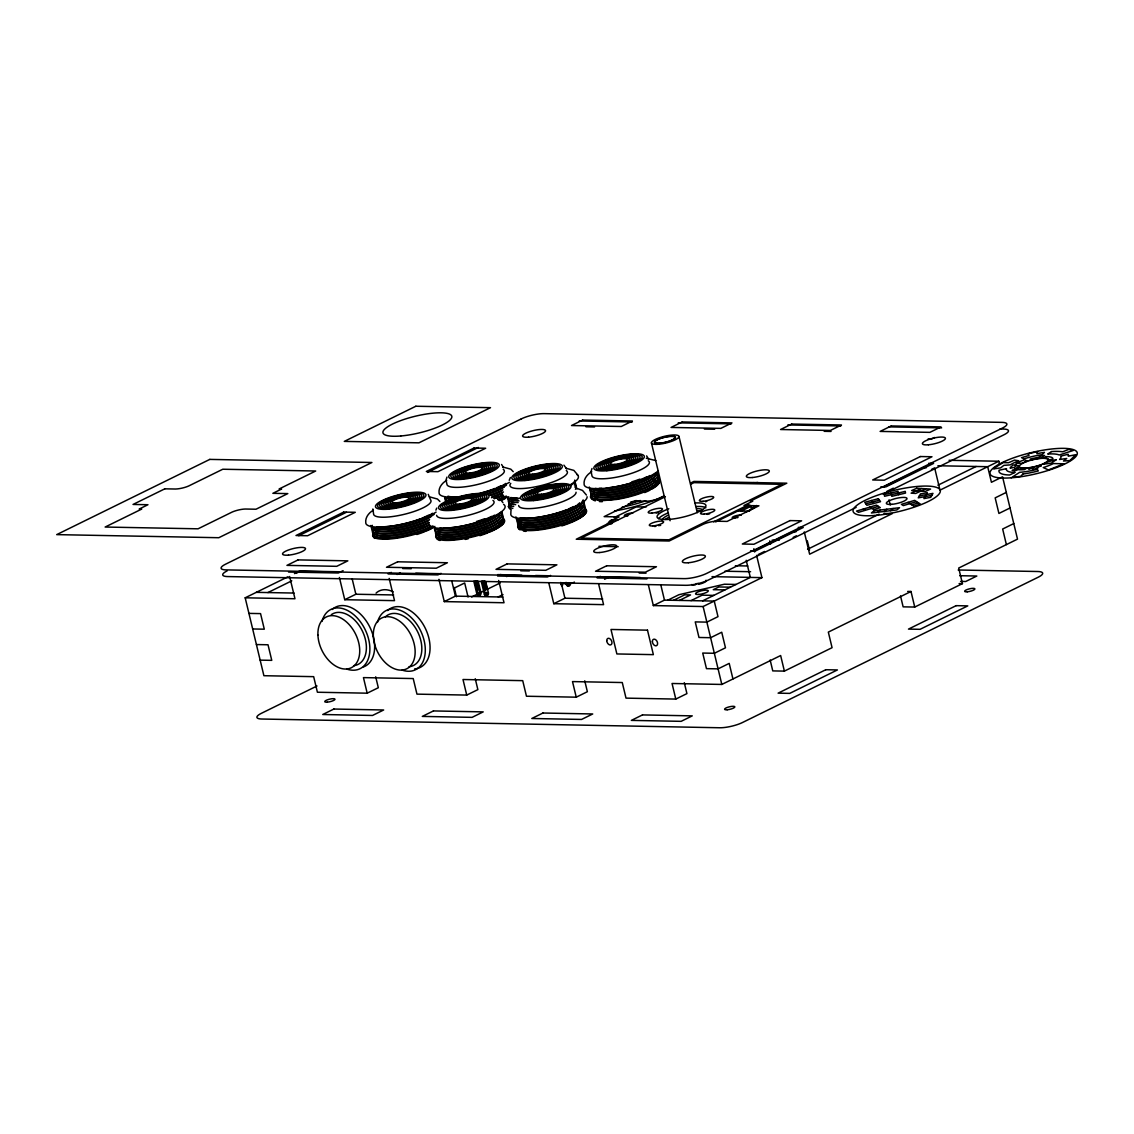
<?xml version="1.0" encoding="UTF-8"?>
<svg xmlns="http://www.w3.org/2000/svg" width="1134" height="1134" viewBox="0 0 1134 1134"><rect width="100%" height="100%" fill="white"/><g stroke="black" fill="none" stroke-linecap="round" stroke-linejoin="round"><path stroke-width="1.5" d="M478.109 588.092L478.945 588.107L478.605 589.467L476.946 589.538L478.151 588.39L476.351 580.764M484.643 580.92C489.604 590.204 483.481 594.329 483.056 581.714L482.205 581.076M484.828 589.793L485.621 588.532L483.821 580.906M372.859 508.968L373.596 514.085A29.484 7.13 -13.5 0 0 402.924 514.638A29.484 7.13 -13.5 0 0 431.033 500.831L428.241 494.325M510.938 510.782L510.81 514.34A39.166 9.469 -13.5 0 0 549.763 515.077A39.166 9.469 -13.5 0 0 587.086 496.735M446.98 477.074L446.031 480.008L446.924 484.232A29.484 7.13 -13.5 0 0 479.994 483.864A29.484 7.13 -13.5 0 0 503.212 469.348M435.91 510.172L436.703 508.117M509.223 480.32L510.399 477.499M592.019 468.47L591.055 471.418L591.948 475.642A29.484 7.13 -13.5 0 0 625.032 475.274A29.484 7.13 -13.5 0 0 648.251 460.758M372.845 531.69L373.54 529.947M877.787 512.228L880.409 510.017M884.151 511.462L886.774 509.251M890.53 510.697L893.153 508.486M478.009 592.359C480.348 591.324 478.86 596.371 477.683 593.72M560.834 582.578L562.124 583.769L560.735 584.449M560.735 584.648L560.834 582.465M567.468 582.706L568.758 583.897L567.383 584.577M373.412 510.158C368.933 512.653 364.978 517.543 365.786 522.93A39.166 9.469 -13.5 0 0 393.626 525.822A39.166 9.469 -13.5 0 0 436.08 512.114M446.739 480.306C442.26 482.8 438.305 487.691 439.099 493.092A39.166 9.469 -13.5 0 0 461.85 496.649M591.764 471.716C587.299 474.21 583.344 479.101 584.138 484.487A39.166 9.469 -13.5 0 0 616.457 486.614A39.166 9.469 -13.5 0 0 658.386 470.681M298.71 535.716L346.394 512.284M427.475 472.439L478.35 447.448M375.694 676.814L378.317 687.728L367.189 693.186L317.407 692.236L313.664 676.658L263.896 675.708L245.185 597.802L288.121 576.71M294.471 573.591L299.248 571.252M295.974 573.379L300.751 571.026L340.228 571.777M267.936 592.558L291.778 580.849M343.092 570.657L338.329 572.996L288.546 572.046M391.287 572.386L388.097 573.946L437.88 574.895L441.055 573.336M339.392 577.447L344.736 599.702L355.863 594.244L393.626 594.953M397.127 574.484L400.302 572.925M453.557 588.433L464.685 582.975L468.058 596.994M614.245 517.543L635.933 507.011L646.451 506.799M438.943 579.346L444.287 601.601L455.414 596.13L502.858 597.037M500.789 574.47L497.613 576.029L547.382 576.979L550.557 575.42M608.93 521.753L619.079 516.92L604.139 516.636L635.933 501.015L645.062 501.185A10.688 2.58 -13.5 0 0 659.719 498.223L664.382 495.927M690.79 482.956L693.895 481.426L786.812 483.197L750.24 501.171L752.735 501.214L743.989 505.509L758.929 505.792L727.135 521.413L718.006 521.243A10.688 2.58 -13.5 0 0 703.349 524.206L669.173 541.003L576.256 539.231L612.814 521.271L610.333 521.215M665.36 496.706L581.104 538.111L669.032 539.784L781.907 484.317L693.98 482.645L690.79 484.204M506.629 576.582L509.804 575.023L521.824 575.25M471.602 596.994L484.331 590.743M487.507 589.17L500.222 582.933M317.01 685.985L261.359 713.329A16.514 3.997 -13.5 0 0 261.855 719.027L719.778 727.759A16.514 3.997 -13.5 0 0 742.529 722.5L1038.22 577.206A16.514 3.997 -13.5 0 0 1037.723 571.508L958.159 569.991M498.237 596.923L503 594.585M600.34 576.37L597.164 577.929L646.933 578.879M713.655 521.853L748.525 504.715M715.667 521.923L749.857 505.112M741.239 511.051L750.779 506.359L751.516 509.478M548.856 583.145L553.789 603.699L564.93 598.228L602.678 598.95M604.592 579.261L609.355 576.908L640.256 577.504M756.619 505.495L751.856 507.848L754.337 507.89L745.591 512.185M934.671 437.483L931.496 439.042L928.066 438.971M752.933 551.252L792.68 531.718L795.997 531.775M883.287 487.195L923.033 467.662L926.35 467.718M367.189 693.186L363.447 677.608L413.215 678.557L416.958 694.136L466.74 695.085L477.868 689.628L475.245 678.713M648.407 585.045L653.34 605.584L664.467 600.127L714.25 601.077L717.992 616.655L706.865 622.127L695.241 621.9L698.983 637.478L710.607 637.705L721.734 632.233L725.476 647.812L714.349 653.283L702.726 653.056L706.468 668.649L718.077 668.862L729.205 663.39L732.947 678.982M758.192 554.597L764.543 551.464M793.162 537.403L796.337 535.843M886.958 491.32L893.309 488.187M931.468 469.448L934.643 467.874L939.987 490.143L998.813 461.24L999.564 464.345M667.798 600.184L678.926 594.712L724.399 584.223L736.023 584.449M856.17 507.394L708.325 580.055A16.514 3.997 -13.5 0 1 685.574 585.3L227.65 576.568A16.514 3.997 -13.5 0 1 227.169 570.87M883.188 494.112L1004.015 434.747A16.514 3.997 -13.5 0 0 1003.533 429.049L999.99 428.992M673.596 600.297L684.723 594.826L690.535 594.939L679.408 600.41M691.017 600.623L702.144 595.166L713.768 595.378M702.641 600.85L750.325 577.419L761.935 577.631L756.591 555.376M807.564 549.295L879.091 514.141M937.917 485.224L976.076 466.485M653.34 605.584L703.123 606.534L761.935 577.631M466.74 695.085L462.998 679.507L522.717 680.655L526.459 696.233L576.242 697.183L587.369 691.712L584.747 680.797M1006.297 492.397L995.17 497.869L998.912 513.447L1010.04 507.975M1013.782 523.554L1002.654 529.025L1006.382 544.603M576.242 697.183L572.5 681.591L622.268 682.54L626.011 698.133L675.793 699.083L686.921 693.611L684.298 682.696M675.793 699.083L672.051 683.49L721.819 684.44L780.646 655.537L784.388 671.115L832.072 647.684L828.33 632.106L910.999 591.48L914.741 607.059L962.44 583.627L958.698 568.049L1017.51 539.132L1002.555 476.819L991.428 482.29L987.686 466.698L937.903 465.748M921.361 488.527L911.098 493.177L915.705 493.446L925.968 488.797M640.271 500.491L636.954 501.611A34.8 8.42 -13.5 0 1 628.208 503.921M878.354 506.388L858.509 512.327L856.581 511.08L876.44 505.126L880.282 507.635L873.662 509.62L869.821 507.111M916.57 501.625L903.33 505.594L901.402 504.346L914.642 500.377L920.425 504.134L913.806 506.118L908.022 502.362M911.878 504.871L918.497 502.886M486.004 594.655L486.784 593.38L485.891 592.302M865.823 503.808L879.445 500.193M919.362 495.87L932.97 493.375L930.745 497.344L923.941 498.591L927.286 492.638L920.482 493.885L918.256 497.854L931.864 495.36M696.8 583.528L695.255 584.861A7.669 1.857 -13.5 0 1 691.683 584.534M579.191 420.969L632.233 421.976M678.203 422.854L731.246 423.861M787.818 424.938L840.861 425.959M888.602 426.866L941.645 427.872M585.966 426.781L594.542 426.937M704.398 429.035L714.689 429.233M824.191 431.317L831.066 431.444M949.045 460.291L998.813 461.24M928.604 463.338L933.58 463.423L885.881 486.869L880.905 486.769M747.462 506.288L750.779 506.359M884.01 513.418L892.302 513.574L809.633 554.2L804.289 531.945M737.922 510.98L749.531 511.207M617.775 520.052L611.127 519.925L611.878 523.043M607.399 523.355L612.388 523.44M798.237 527.395L803.226 527.494L755.528 550.926L750.552 550.826M772.155 540.138L779.186 540.28M598.894 546.319L618.186 546.687M735.385 565.738L747.76 565.979M724.867 571.224L750.609 571.72M959.662 575.703L976.828 576.029L965.7 581.501L960.555 581.402M402.669 568.545L411.245 568.701M520.747 570.799L529.337 570.955M639.179 573.053L646.04 573.18M712.01 576.653L749.772 577.376M497.642 574.626L510.017 574.867M415.753 573.223L439.779 573.676M535.546 575.505L547.566 575.732M959.123 583.556L962.44 583.627M597.859 577.149L608.419 577.348M730.452 587.185L718.843 586.958L713.272 589.694L724.895 589.907M907.682 591.424L910.999 591.48M485.579 588.234L486.401 588.248M478.151 588.39L478.987 588.404M485.621 588.532L486.443 588.546M478.137 588.702L478.973 588.716M485.607 588.844L486.429 588.858M476.521 588.872L477.442 589.17M478.066 588.985L478.902 589.014M483.991 589.014L484.813 589.028M485.536 589.141L486.358 589.156M477.938 589.255L478.775 589.269M485.409 589.397L486.245 589.411M476.762 589.382L478.605 589.467M485.253 589.595L486.075 589.609M476.946 589.538L478.406 589.609M484.402 589.694L485.876 589.751M478.194 581.317L480.901 592.572L480.065 592.543A2.353 1.673 -88.9 0 1 479.016 595.563A2.353 1.673 -88.9 0 1 476.89 594.117L473.799 581.246M476.89 594.117L477.726 594.131A2.353 1.673 -88.9 0 0 479.838 595.577A2.353 1.673 -88.9 0 0 480.901 592.572M481.27 581.388L484.36 594.259L485.182 594.273A2.353 1.673 -88.9 0 0 487.308 595.719A2.353 1.673 -88.9 0 0 488.371 592.713L485.664 581.458M256.312 592.345L294.075 593.054M914.741 607.059L903.132 606.846L900.509 595.931M245.185 597.802L294.968 598.752L289.624 576.497M344.736 599.702L394.519 600.651L389.175 578.397M444.287 601.601L504.02 602.749L498.677 580.48M553.789 603.699L603.572 604.649L598.639 584.095M248.927 613.395L260.551 613.607L264.293 629.186L252.669 628.973M256.412 644.551L268.021 644.778L271.763 660.357L260.154 660.13M784.388 671.115L772.764 670.903L770.156 659.988M646.309 458.249L655.821 460.588M565.738 468.172L573.847 470.383L577.773 475.018M502.688 466.967L510.796 469.178L513.22 471.659M429.361 496.82L437.469 499.031L439.907 501.512M510.385 508.925L509.931 508.769A35.381 8.562 -13.5 0 1 509.478 504.318M577.234 488.485L582.507 490.427L586.434 495.062M584.634 508.868L585.895 509.506A35.381 8.562 -13.5 0 1 554.71 527.083A35.381 8.562 -13.5 0 1 517.742 526.148M863.201 509.095L865.129 510.343M563.924 465.153L566.603 468.852M646.607 455.882L648.591 459.057M501.568 464.472L503.553 467.647M501.894 501.299L502.943 502.702M871.536 500.505L873.733 503.482M889.013 499.881L890.247 505.013M807.295 540.805L809.534 550.16M769.759 540.861L770.553 544.192M753.855 548.672L754.663 552.003M746.215 560.295L750.325 577.419M678.982 436.477A14.161 3.43 -13.5 0 1 658.571 444.244A14.161 3.43 -13.5 0 1 658.06 438.263A14.161 3.43 -13.5 0 1 678.982 436.477L697.282 512.696M697.963 583.301L699.012 584.251A7.669 1.857 -13.5 0 0 706.028 580.239M703.123 606.534L721.819 684.44M651.426 442.841L670.123 520.747M660.768 584.719L664.467 600.127M610.347 520.704L611.127 523.951M561.231 582.819L564.93 598.228M482.092 581.416L485.182 594.273M477.187 580.778L479.682 590.942M477.357 588.886L475.557 581.26M474.636 581.274L477.726 594.131M454.195 587.426L456.435 596.768M451.715 580.721L455.414 596.13M352.164 578.822L355.863 594.244M898.667 494.693L898.057 491.32L884.279 494.58L884.577 496.267L905.244 491.376L905.542 493.063L891.778 496.323L891.168 492.95M574.414 582.082A5.301 1.29 -13.5 0 1 567.397 584.18M566.305 584.223A5.301 1.29 -13.5 0 1 566.149 582.394M503.269 518.777A35.381 8.562 -13.5 0 1 470.908 537.318A35.381 8.562 -13.5 0 1 436.689 534.142M658.074 479.129A35.381 8.562 -13.5 0 1 616.768 499.428L601.133 500.76L591.877 498.946A35.381 8.562 -13.5 0 1 591.494 494.481M434.903 526.431A35.381 8.562 -13.5 0 1 392.534 538.735A35.381 8.562 -13.5 0 1 373.639 532.937M504.828 498.109A35.381 8.562 -13.5 0 1 499.329 500.533M757.796 482.474A7.073 1.715 -13.5 0 1 753.543 482.63M663.078 496.409A51.895 12.559 -13.5 0 1 614.543 510.952M385.39 616.797A28.307 18.697 63.8 0 1 417.964 632.446A28.307 18.697 63.8 0 1 409.02 666.764M387.573 610.56A33.028 21.815 63.8 0 1 425.718 629.157A33.028 21.815 63.8 0 1 414.647 668.89M377.424 622.438A33.028 21.815 63.8 0 1 404.98 612.672A33.028 21.815 63.8 0 1 425.264 651.823A33.028 21.815 63.8 0 1 402.116 670.095M331.256 614.699A28.307 18.697 63.8 0 1 363.05 632.517A28.307 18.697 63.8 0 1 353.595 665.701M376.077 593.082A28.307 18.697 63.8 0 1 393.271 591.877M332.163 609.511A33.028 21.815 63.8 0 1 368.848 625.203A33.028 21.815 63.8 0 1 363.49 666.934M322.013 621.389A33.028 21.815 63.8 0 1 349.57 611.623A33.028 21.815 63.8 0 1 369.84 650.76A33.028 21.815 63.8 0 1 346.692 669.046M645.77 500.789A42.468 10.277 -13.5 0 1 622.197 507.096M591.296 489.123A34.8 8.023 -12.8 0 0 600.694 495.005A34.8 8.803 -14.2 0 0 641.617 486.5A34.8 8.803 -14.2 0 0 656.444 472.694M590.828 493.687A34.8 8.023 -12.8 0 0 601.233 497.231A34.8 8.803 -14.2 0 0 642.156 488.726A34.8 8.803 -14.2 0 0 656.969 474.919M593.507 493.928A33.056 7.612 -12.7 0 0 602.14 495.544A33.056 8.392 -14.3 0 0 655.48 478.676M657.451 480.674A33.056 8.392 -14.3 0 1 638.357 493.304A33.056 8.392 -14.3 0 1 603.203 499.995A33.056 7.612 -12.7 0 1 594.585 498.379M655.792 472.835A34.8 8.803 -14.2 0 1 599.631 490.554A34.8 8.023 -12.8 0 1 589.226 487.01M649.81 475.557A33.056 8.392 -14.3 0 1 600.538 488.867A33.056 7.612 -12.7 0 1 595.279 488.4M657.266 472.495A34.8 8.803 -14.2 0 1 637.166 485.749A34.8 8.803 -14.2 0 1 600.155 492.78A34.8 8.023 -12.8 0 1 589.765 489.236M654.417 474.225A33.056 8.392 -14.3 0 1 601.063 491.093A33.056 7.612 -12.7 0 1 592.444 489.477M592.983 491.702A33.056 7.612 -12.7 0 0 601.601 493.318A33.056 8.392 -14.3 0 0 636.755 486.628A33.056 8.392 -14.3 0 0 655.835 473.998M657.507 477.145A34.8 8.803 -14.2 0 1 642.68 490.951A34.8 8.803 -14.2 0 1 601.757 499.456A34.8 8.023 -12.8 0 1 592.359 493.573M656.019 480.901A33.056 8.392 -14.3 0 1 602.664 497.769A33.056 7.612 -12.7 0 1 594.046 496.153M658.046 479.384A34.8 8.803 -14.2 0 1 651.554 489.278M650.094 490.072A34.8 8.803 -14.2 0 1 644.693 492.581M636.018 501.299A33.056 8.392 -14.3 0 1 631.085 502.759M636.217 500.505A34.8 8.803 -14.2 0 1 630.433 502.178M646.876 476.719A34.8 8.803 -14.2 0 1 606.222 488.045M601.771 488.315A34.8 8.803 -14.2 0 1 599.092 488.329M602.296 501.682A34.8 8.023 -12.8 0 1 599.305 501.526M595.35 500.859A34.8 8.023 -12.8 0 1 591.891 498.138M639.845 479.129A34.8 8.42 -13.5 0 1 631.737 481.865M561.826 585.782A2.353 1.673 -88.9 0 0 562.889 582.763L562.053 582.748A2.353 1.673 -88.9 0 1 561.968 584.549M518.933 522.037A33.056 7.612 -12.7 0 0 528.813 525.396A33.056 8.392 -14.3 0 0 563.967 518.692A33.056 8.392 -14.3 0 0 583.046 506.062M583.415 500.108A34.8 8.803 -14.2 0 1 563.314 513.376A34.8 8.803 -14.2 0 1 526.304 520.407A34.8 8.023 -12.8 0 1 515.899 516.863M516.976 521.314A34.8 8.023 -12.8 0 0 527.367 524.858A34.8 8.803 -14.2 0 0 568.29 516.353A34.8 8.803 -14.2 0 0 583.117 502.546M518.394 519.811A33.056 7.612 -12.7 0 0 528.274 523.157A33.056 8.392 -14.3 0 0 581.629 506.288M517.501 523.539A34.8 8.023 -12.8 0 0 527.905 527.083A34.8 8.803 -14.2 0 0 568.829 518.578A34.8 8.803 -14.2 0 0 583.656 504.772M584.123 510.513A33.056 8.392 -14.3 0 1 565.03 523.157A33.056 8.392 -14.3 0 1 529.876 529.847A33.056 7.612 -12.7 0 1 519.996 526.488M579.786 502.745A33.056 8.392 -14.3 0 1 577.546 504.658M576.483 505.395A33.056 8.392 -14.3 0 1 527.211 518.706A33.056 7.612 -12.7 0 1 521.952 518.238M582.578 500.321A34.8 8.803 -14.2 0 1 567.765 514.127A34.8 8.803 -14.2 0 1 526.842 522.632A34.8 8.023 -12.8 0 1 516.438 519.088M581.983 501.611A33.056 8.392 -14.3 0 1 562.889 514.241A33.056 8.392 -14.3 0 1 527.749 520.931A33.056 7.612 -12.7 0 1 519.117 519.329M584.18 506.997A34.8 8.803 -14.2 0 1 569.367 520.804A34.8 8.803 -14.2 0 1 528.444 529.309A34.8 8.023 -12.8 0 1 519.032 523.412M582.692 510.739A33.056 8.392 -14.3 0 1 529.351 527.622A33.056 7.612 -12.7 0 1 520.719 526.006M584.719 509.223A34.8 8.803 -14.2 0 1 561.826 525.893M520.237 517.685A34.8 8.023 -12.8 0 0 525.765 518.181A34.8 8.803 -14.2 0 0 566.688 509.676M573.563 506.558A34.8 8.803 -14.2 0 1 568.162 509.067M525.978 531.378A34.8 8.023 -12.8 0 1 523.44 531.038M519.896 529.833A34.8 8.023 -12.8 0 1 518.578 527.99M576.058 492.241A29.484 7.13 -13.5 0 1 547.963 506.048A29.484 7.13 -13.5 0 1 518.635 505.481M371.938 529.904A34.8 8.023 -12.8 0 0 382.342 533.448A34.8 8.803 -14.2 0 0 428.879 522.462M373.469 529.791A34.8 8.023 -12.8 0 0 382.867 535.673A34.8 8.803 -14.2 0 0 429.417 524.688M375.156 532.37A33.056 7.612 -12.7 0 0 383.774 533.986A33.056 8.392 -14.3 0 0 429.176 522.93M432.933 525.878A33.056 8.392 -14.3 0 1 384.851 538.437A33.056 7.612 -12.7 0 1 376.219 536.821M434.265 514.241A34.8 8.803 -14.2 0 1 381.265 528.997A34.8 8.023 -12.8 0 1 370.875 525.453M432.508 513.263A33.056 8.392 -14.3 0 1 382.172 527.31A33.056 7.612 -12.7 0 1 376.913 526.842M429.588 519.613A34.8 8.803 -14.2 0 1 381.804 531.222A34.8 8.023 -12.8 0 1 372.391 525.34M430.792 516.962A33.056 8.392 -14.3 0 1 382.711 529.535A33.056 7.612 -12.7 0 1 374.078 527.92M374.617 530.145A33.056 7.612 -12.7 0 0 383.235 531.761A33.056 8.392 -14.3 0 0 428.638 520.704M431.203 526.289A34.8 8.803 -14.2 0 1 383.405 537.899A34.8 8.023 -12.8 0 1 373.001 534.355M429.701 525.155A33.056 8.392 -14.3 0 1 384.313 536.212A33.056 7.612 -12.7 0 1 375.694 534.596M431.728 528.515A34.8 8.803 -14.2 0 1 426.341 531.024M424.867 531.619A34.8 8.803 -14.2 0 1 416.802 534.497M428.524 515.162A34.8 8.803 -14.2 0 1 421.664 518.266M420.133 518.862A34.8 8.803 -14.2 0 1 415.257 520.591M413.584 521.13A34.8 8.803 -14.2 0 1 384.851 526.7M374.858 538.423A34.8 8.023 -12.8 0 1 374.532 534.242M487.592 593.904A2.353 1.673 -88.9 0 1 484.36 594.259M435.98 528.77A34.8 8.023 -12.8 0 0 445.378 534.653A34.8 8.803 -14.2 0 0 486.302 526.148A34.8 8.803 -14.2 0 0 501.129 512.341M435.513 533.334A34.8 8.023 -12.8 0 0 445.917 536.878A34.8 8.803 -14.2 0 0 486.84 528.373A34.8 8.803 -14.2 0 0 501.667 514.567M438.206 533.575A33.056 7.612 -12.7 0 0 446.824 535.191A33.056 8.392 -14.3 0 0 500.179 518.323M502.731 519.018A34.8 8.803 -14.2 0 1 489.392 532.215M487.918 532.824A34.8 8.803 -14.2 0 1 479.838 535.687M468.186 538.806A34.8 8.803 -14.2 0 1 465.238 539.415M502.135 520.322A33.056 8.392 -14.3 0 1 483.041 532.952A33.056 8.392 -14.3 0 1 447.887 539.642A33.056 7.612 -12.7 0 1 439.269 538.026M500.491 512.483A34.8 8.803 -14.2 0 1 444.315 530.202A34.8 8.023 -12.8 0 1 433.911 526.658M494.495 515.19A33.056 8.392 -14.3 0 1 445.223 528.515A33.056 7.612 -12.7 0 1 439.964 528.047M501.965 512.129A34.8 8.803 -14.2 0 1 481.851 525.396A34.8 8.803 -14.2 0 1 444.854 532.427A34.8 8.023 -12.8 0 1 434.45 528.883M499.102 513.872A33.056 8.392 -14.3 0 1 445.761 530.74A33.056 7.612 -12.7 0 1 437.129 529.124M437.667 531.35A33.056 7.612 -12.7 0 0 446.286 532.966A33.056 8.392 -14.3 0 0 499.64 516.098M502.192 516.792A34.8 8.803 -14.2 0 1 487.379 530.599A34.8 8.803 -14.2 0 1 446.456 539.104A34.8 8.023 -12.8 0 1 437.044 533.221M500.704 520.549A33.056 8.392 -14.3 0 1 447.363 537.417A33.056 7.612 -12.7 0 1 438.73 535.801M491.575 516.367A34.8 8.803 -14.2 0 1 443.777 527.976M440.049 540.507A34.8 8.023 -12.8 0 1 436.59 537.785M484.53 518.777A34.8 8.42 -13.5 0 1 476.436 521.498M492.936 500.406A29.484 7.13 -13.5 0 1 469.717 514.921A29.484 7.13 -13.5 0 1 436.647 515.29M503.595 504.375A39.166 9.469 -13.5 0 1 472.75 523.653A39.166 9.469 -13.5 0 1 428.822 524.135M574.754 480.065A34.8 8.803 -14.2 0 1 570.629 485.593M515.715 504.644A34.8 8.023 -12.8 0 1 508.301 501.256M513.716 506.544A34.8 8.023 -12.8 0 1 509.832 501.143M513.546 504.559A33.056 7.612 -12.7 0 1 511.519 503.723M517.643 500.349A34.8 8.023 -12.8 0 1 507.238 496.805M514.354 502.646A33.056 7.612 -12.7 0 1 510.995 501.497M575.278 482.29A34.8 8.803 -14.2 0 1 574.343 484.87M575.519 486.954A34.8 8.803 -14.2 0 1 576.88 488.967M518.167 502.575A34.8 8.023 -12.8 0 1 508.769 496.692M519.074 500.888A33.056 7.612 -12.7 0 1 510.456 499.272M518.55 498.662A33.056 7.612 -12.7 0 1 510.81 497.5M512.837 508.443A34.8 8.023 -12.8 0 1 509.379 505.721M517.104 498.124A34.8 8.023 -12.8 0 1 511.576 497.628M574.995 484.728A34.8 8.803 -14.2 0 1 575.406 489.321M574.456 482.503A34.8 8.803 -14.2 0 1 574.881 487.096M511.236 509.776A34.8 8.023 -12.8 0 1 510.91 505.594M566.263 470.553A29.484 7.13 -13.5 0 1 539.302 486.004A29.484 7.13 -13.5 0 1 510.782 483.353M576.908 474.522A39.166 9.469 -13.5 0 1 569.495 485.168M520.208 498.28A39.166 9.469 -13.5 0 1 502.149 494.296M511.051 505.225A42.468 10.277 -13.5 0 1 508.33 506.444M446.583 501.894A34.8 8.023 -12.8 0 1 446.257 497.713M506.473 485.168A34.8 8.803 -14.2 0 1 487.45 493.517M505.835 483.41A33.056 8.392 -14.3 0 1 481.766 493.545M502.915 489.76A34.8 8.803 -14.2 0 1 489.661 495.204M504.12 487.124A33.056 8.392 -14.3 0 1 487.237 494.325M505.055 498.662A34.8 8.803 -14.2 0 1 501.1 500.548M506.26 496.026A33.056 8.392 -14.3 0 1 498.45 499.91M504.517 496.437A34.8 8.803 -14.2 0 1 497.656 499.555M503.028 495.303A33.056 8.392 -14.3 0 1 496.508 498.265M454.592 499.144A34.8 8.023 -12.8 0 1 445.506 497.443M455.499 497.457A33.056 7.612 -12.7 0 1 447.774 496.295M448.185 500.562A34.8 8.023 -12.8 0 1 444.726 497.84M450.779 499.215A33.056 7.612 -12.7 0 1 447.406 498.081M448.525 496.437A34.8 8.023 -12.8 0 0 454.054 496.919A34.8 8.803 -14.2 0 0 456.733 496.905M500.604 485.947A34.8 8.803 -14.2 0 1 496.451 487.818M494.977 488.428A34.8 8.803 -14.2 0 1 481.128 492.964M502.745 494.849A34.8 8.803 -14.2 0 1 494.013 498.506M501.965 490.852A33.056 8.392 -14.3 0 1 490.937 495.501M503.453 491.986A34.8 8.803 -14.2 0 1 491.844 496.862M502.49 493.077A33.056 8.392 -14.3 0 1 491.476 497.727M509.407 482.276A39.166 9.469 -13.5 0 1 478.052 493.829M695.114 502.972A25.118 6.081 -13.5 0 1 699.664 511.306A25.118 6.081 -13.5 0 1 662.639 519.443A25.118 6.081 -13.5 0 1 668.819 508.741M656.132 513.078A4.961 1.205 -13.5 0 1 658.556 512.681M705.532 501.752A4.961 1.205 -13.5 0 1 706.751 501.398M654.828 526.587A4.961 1.205 -13.5 0 1 655.976 526.204M658.471 525.623A4.961 1.205 -13.5 0 1 660.654 525.439M707.148 514.397A4.961 1.205 -13.5 0 1 709.643 513.83M658.599 518.649A25.118 6.081 -13.5 0 1 668.337 512.823M695.964 506.529A25.118 6.081 -13.5 0 1 705.858 507.748M665.233 519.386A21.234 5.131 -13.5 0 1 668.422 517.558M697.665 510.81A21.234 5.131 -13.5 0 1 701.039 511.122M662.143 520.378A21.234 5.131 -13.5 0 1 667.883 515.332M697.126 508.585A21.234 5.131 -13.5 0 1 702.683 509.662M627.811 515.97A4.72 1.148 -13.5 0 1 625.188 514.723A4.72 1.148 -13.5 0 1 632.829 513.092M738.021 517.473A4.72 1.148 -13.5 0 1 736.845 517.784M735.654 518.025A4.72 1.148 -13.5 0 1 733.429 516.58A4.72 1.148 -13.5 0 1 741.154 515.318M478.491 593.125C479.639 597.363 480.873 589.85 478.491 593.125M485.947 593.266C487.11 597.505 488.343 589.992 485.947 593.266M567.936 583.471C569.098 587.71 570.331 580.197 567.936 583.471M1068.412 455.173L1068.271 456.194L1075.684 454.706L1069.872 460.56L1063.479 461.028L1066.711 458.49L1059.624 459.497A28.024 6.776 -13.5 0 0 1060.729 456.166L1068.115 454.252L1068.412 455.173M1032.861 468.299L1032.691 469.391L1037.922 468.115L1037.171 467.251L1041.31 465.989L1039.665 465.394A15.564 3.771 -13.5 0 1 1029.672 467.832L1028.581 469.093L1032.861 468.299M1037.497 451.616L1036.83 453.657L1044.442 452.338L1042.146 454.663A28.024 6.776 -13.5 0 0 1024.115 458.831L1021.507 457.64L1029.048 455.457L1028.056 453.798L1037.497 451.616M1010.465 467.52L1010.21 468.243L1014.349 467.35L1014.661 468.385L1018.729 467.265A15.564 3.771 -13.5 0 1 1018.998 465.493L1015.001 466.117L1016.588 464.727L1012.946 465.053L1010.465 467.52M423.79 527.168L421.168 528.345L423.79 527.168M497.117 497.33L494.495 498.506L497.117 497.33M486.84 528.373L484.218 529.55L486.84 528.373M568.829 518.578L566.206 519.755L568.829 518.578M642.156 488.726L639.533 489.902L642.156 488.726M1039.765 456.052L1038.687 457.314A19.817 4.791 -13.5 0 0 1030.097 459.157L1030.863 460.021A15.564 3.771 -13.5 0 1 1040.757 458.179L1044.641 455.443L1039.765 456.052M1022.911 474.04L1020.6 476.365L1011.996 477.301L1019.65 472.325A28.024 6.776 -13.5 0 0 1037.312 469.278L1038.305 470.936A35.664 8.633 -13.5 0 1 1022.911 474.04M1056.264 459.667L1051.36 463.126L1042.614 464.302A15.564 3.771 -13.5 0 0 1047.022 462.006L1056.264 459.667M995.269 467.378L993.568 468.895L1000.642 467.888L1003.874 465.351L1010.252 464.883A28.024 6.776 -13.5 0 1 1018.658 460.758L1014.561 460.092L1008.594 462.715L1003.207 462.615L995.269 467.378M874.031 510.782L871.408 512.993L896.909 509.931L899.531 507.706L874.031 510.782M1026.511 468.214L1024.569 469.589A19.817 4.791 -13.5 0 1 1018.077 469.618L1014.774 470.979L1012.166 470.412L1019.721 467.874A15.564 3.771 -13.5 0 0 1026.511 468.214M1051.53 451.573L1047.703 454.054A28.024 6.776 -13.5 0 1 1059.241 454.989L1073.118 450.538L1068.838 449.362L1062.7 451.786A35.664 8.633 -13.5 0 0 1051.53 451.573M1046.271 456.633L1043.563 458.037A15.564 3.771 -13.5 0 1 1048.794 459.95L1052.919 459.057A19.817 4.791 -13.5 0 0 1046.271 456.633M209.79 459.398L56.7 534.624L218.805 537.714L371.895 462.488L209.79 459.398M164.827 488.825L133.032 504.446L147.959 504.729L139.213 509.024L141.707 509.081L105.136 527.041L198.053 528.813L232.229 512.015A10.688 2.58 -13.5 0 1 246.886 509.053L256.015 509.223L287.809 493.602L272.869 493.318L281.615 489.023L279.134 488.967L315.691 471.007L222.788 469.235L188.598 486.032A10.688 2.58 -13.5 0 1 173.941 488.995L164.827 488.825M415.838 406.241L344.297 441.395L418.956 442.827L490.498 407.673L415.838 406.241M521.257 418.9L225.567 564.193A16.514 3.997 -13.5 0 0 226.049 569.892L683.972 578.623A16.514 3.997 -13.5 0 0 706.723 573.379L1002.413 428.071A16.514 3.997 -13.5 0 0 1001.932 422.372L543.994 413.641A16.514 3.997 -13.5 0 0 521.257 418.9M343.687 512.086L296.002 535.517L307.612 535.73L355.296 512.299L343.687 512.086M474.04 448.015L426.356 471.461L437.965 471.673L485.664 448.242L474.04 448.015M298.072 559.898L286.945 565.37L336.727 566.32L347.855 560.848L298.072 559.898M582.649 420.062L571.508 425.534L621.29 426.483L632.418 421.012L582.649 420.062M397.623 561.798L386.496 567.269L436.278 568.219L447.406 562.747L397.623 561.798M682.186 421.961L671.059 427.433L720.841 428.383L731.969 422.911L682.186 421.961M507.139 563.881L496.012 569.353L545.78 570.303L556.907 564.831L507.139 563.881M791.702 424.045L780.575 429.517L830.343 430.466L841.471 424.995L791.702 424.045M606.676 565.781L595.548 571.252L645.331 572.202L656.458 566.731L606.676 565.781M891.253 425.945L880.126 431.416L929.894 432.366L941.022 426.894L891.253 425.945M333.878 709.034L322.751 714.505L372.533 715.455L383.661 709.983L333.878 709.034M790.001 520.591L742.316 544.022L753.926 544.249L801.625 520.818L790.001 520.591M920.369 456.534L872.67 479.966L884.279 480.192L931.978 456.747L920.369 456.534M433.429 710.933L422.302 716.404L472.084 717.354L483.212 711.883L433.429 710.933M1014.788 472.467L1009.643 475.004A35.664 8.633 -13.5 0 1 999.082 470.185L1006.496 468.682A28.024 6.776 -13.5 0 0 1014.788 472.467M542.931 713.017L531.803 718.488L581.586 719.438L592.713 713.966L542.931 713.017M642.482 714.916L631.354 720.388L681.137 721.337L692.264 715.866L642.482 714.916M825.807 669.726L778.108 693.158L789.732 693.384L837.416 669.939L825.807 669.726M956.16 605.655L908.476 629.101L920.085 629.313L967.784 605.882L956.16 605.655M1017.737 462.388L1015.908 463.282L1022.173 463.253A15.564 3.771 -13.5 0 1 1027.602 461.014L1024.328 459.809L1017.737 462.388M1064.146 463.778L1048.454 469.944L1043.237 467.562A28.024 6.776 -13.5 0 0 1053.387 463.565L1064.146 463.778M916.754 488.258L911.623 490.583L925.443 491.391L930.575 489.066L916.754 488.258M878.354 498.691L864.732 502.319L866.915 505.296L880.537 501.682L878.354 498.691M570.345 582.904L569.523 582.89A2.353 1.673 -88.9 0 1 568.474 585.895A2.353 1.673 -88.9 0 1 566.348 584.464L567.17 584.478A2.353 1.673 -88.9 0 0 569.296 585.924A2.353 1.673 -88.9 0 0 570.345 582.904M647.486 630.164L610.985 629.469L616.868 653.949L653.368 654.644L647.486 630.164M400.798 435.98A35.381 8.562 -13.5 0 0 451.856 416.589A35.381 8.562 -13.5 0 0 399.522 421.04A35.381 8.562 -13.5 0 0 400.798 435.98M874.243 515.516A44.821 10.844 -13.5 0 0 940.327 491.263A44.821 10.844 -13.5 0 0 875.448 495.969A44.821 10.844 -13.5 0 0 874.243 515.516M891.905 504.332A10.617 2.566 -13.5 0 0 907.002 498.478A10.617 2.566 -13.5 0 0 891.111 499.952A10.617 2.566 -13.5 0 0 891.905 504.332M1011.216 477.811A44.821 10.844 -13.5 0 0 1077.3 453.543A44.821 10.844 -13.5 0 0 1012.421 458.249A44.821 10.844 -13.5 0 0 1011.216 477.811M1026.738 467.973A14.742 3.572 -13.5 0 0 1048 459.894A14.742 3.572 -13.5 0 0 1026.199 461.751A14.742 3.572 -13.5 0 0 1026.738 467.973M327.343 702.144A5.301 1.29 -13.5 0 0 334.998 699.239A5.301 1.29 -13.5 0 0 327.159 699.905A5.301 1.29 -13.5 0 0 327.343 702.144M967.259 591.806A5.301 1.29 -13.5 0 0 974.914 588.9A5.301 1.29 -13.5 0 0 967.061 589.567A5.301 1.29 -13.5 0 0 967.259 591.806M727.206 709.771A5.301 1.29 -13.5 0 0 734.86 706.865A5.301 1.29 -13.5 0 0 727.007 707.531A5.301 1.29 -13.5 0 0 727.206 709.771M599.688 552.527A11.794 2.849 -13.5 0 0 616.712 546.064A11.794 2.849 -13.5 0 0 599.262 547.552A11.794 2.849 -13.5 0 0 599.688 552.527M752.31 477.527A11.794 2.849 -13.5 0 0 769.334 471.064A11.794 2.849 -13.5 0 0 751.885 472.552A11.794 2.849 -13.5 0 0 752.31 477.527M688.352 562.747A11.794 2.849 -13.5 0 0 705.376 556.284A11.794 2.849 -13.5 0 0 687.927 557.758A11.794 2.849 -13.5 0 0 688.352 562.747M528.557 437.157A11.794 2.849 -13.5 0 0 545.567 430.693A11.794 2.849 -13.5 0 0 528.132 432.182A11.794 2.849 -13.5 0 0 528.557 437.157M288.504 555.121A11.794 2.849 -13.5 0 0 305.514 548.658A11.794 2.849 -13.5 0 0 288.079 550.146A11.794 2.849 -13.5 0 0 288.504 555.121M928.406 444.783A11.794 2.849 -13.5 0 0 945.43 438.319A11.794 2.849 -13.5 0 0 927.981 439.794A11.794 2.849 -13.5 0 0 928.406 444.783M660.229 443.096A10.617 2.566 -13.5 0 0 675.538 437.27A10.617 2.566 -13.5 0 0 659.846 438.617A10.617 2.566 -13.5 0 0 660.229 443.096M698.813 594.457A6.606 1.602 -13.5 0 0 708.339 590.828A6.606 1.602 -13.5 0 0 698.572 591.664A6.606 1.602 -13.5 0 0 698.813 594.457M606.747 640.71A3.544 2.339 63.8 0 0 610.787 644.863A3.544 2.339 63.8 0 0 610.56 639.293A3.544 2.339 63.8 0 0 606.747 640.71M652.376 641.575A3.544 2.339 63.8 0 0 656.416 645.728A3.544 2.339 63.8 0 0 656.189 640.171A3.544 2.339 63.8 0 0 652.376 641.575M373.327 636.117A28.307 18.697 63.8 0 0 405.561 669.301A28.307 18.697 63.8 0 0 403.761 624.777A28.307 18.697 63.8 0 0 373.327 636.117M317.917 635.054A28.307 18.697 63.8 0 0 350.151 668.238A28.307 18.697 63.8 0 0 348.351 623.728A28.307 18.697 63.8 0 0 317.917 635.054M606.903 470.723A25.954 6.28 -13.5 0 0 644.339 456.506A25.954 6.28 -13.5 0 0 605.967 459.78A25.954 6.28 -13.5 0 0 606.903 470.723M610.843 467.477A17.308 4.182 -13.5 0 0 635.805 457.994A17.308 4.182 -13.5 0 0 610.22 460.177A17.308 4.182 -13.5 0 0 610.843 467.477M607.881 469.901A23.786 5.755 -13.5 0 0 642.198 456.86A23.786 5.755 -13.5 0 0 607.03 459.865A23.786 5.755 -13.5 0 0 607.881 469.901M612.828 465.918A12.984 3.147 -13.5 0 0 631.567 458.802A12.984 3.147 -13.5 0 0 612.36 460.432A12.984 3.147 -13.5 0 0 612.828 465.918M613.834 465.153A10.816 2.622 -13.5 0 0 629.441 459.213A10.816 2.622 -13.5 0 0 613.437 460.588A10.816 2.622 -13.5 0 0 613.834 465.153M608.873 469.093A21.631 5.231 -13.5 0 0 640.072 457.229A21.631 5.231 -13.5 0 0 608.093 459.965A21.631 5.231 -13.5 0 0 608.873 469.093M609.851 468.285A19.462 4.706 -13.5 0 0 637.946 457.612A19.462 4.706 -13.5 0 0 609.156 460.064A19.462 4.706 -13.5 0 0 609.851 468.285M611.836 466.698A15.139 3.657 -13.5 0 0 633.679 458.391A15.139 3.657 -13.5 0 0 611.297 460.305A15.139 3.657 -13.5 0 0 611.836 466.698M614.826 464.387A8.661 2.098 -13.5 0 0 627.315 459.653A8.661 2.098 -13.5 0 0 614.515 460.73A8.661 2.098 -13.5 0 0 614.826 464.387M533.575 500.576A25.954 6.28 -13.5 0 0 571.012 486.358A25.954 6.28 -13.5 0 0 532.64 489.619A25.954 6.28 -13.5 0 0 533.575 500.576M537.516 497.33A17.308 4.182 -13.5 0 0 562.492 487.847A17.308 4.182 -13.5 0 0 536.892 490.03A17.308 4.182 -13.5 0 0 537.516 497.33M534.553 499.754A23.786 5.755 -13.5 0 0 568.885 486.713A23.786 5.755 -13.5 0 0 533.703 489.704A23.786 5.755 -13.5 0 0 534.553 499.754M539.515 495.756A12.984 3.147 -13.5 0 0 558.24 488.655A12.984 3.147 -13.5 0 0 539.047 490.285A12.984 3.147 -13.5 0 0 539.515 495.756M540.507 494.991A10.816 2.622 -13.5 0 0 556.114 489.066A10.816 2.622 -13.5 0 0 540.11 490.427A10.816 2.622 -13.5 0 0 540.507 494.991M535.546 498.932A21.631 5.231 -13.5 0 0 566.745 487.081A21.631 5.231 -13.5 0 0 534.766 489.803A21.631 5.231 -13.5 0 0 535.546 498.932M536.524 498.124A19.462 4.706 -13.5 0 0 564.619 487.464A19.462 4.706 -13.5 0 0 535.829 489.916A19.462 4.706 -13.5 0 0 536.524 498.124M538.508 496.536A15.139 3.657 -13.5 0 0 560.366 488.244A15.139 3.657 -13.5 0 0 537.97 490.157A15.139 3.657 -13.5 0 0 538.508 496.536M541.499 494.24A8.661 2.098 -13.5 0 0 553.987 489.491A8.661 2.098 -13.5 0 0 541.187 490.583A8.661 2.098 -13.5 0 0 541.499 494.24M388.537 509.166A25.954 6.28 -13.5 0 0 425.973 494.948A25.954 6.28 -13.5 0 0 387.601 498.223A25.954 6.28 -13.5 0 0 388.537 509.166M392.492 505.92A17.308 4.182 -13.5 0 0 417.454 496.437A17.308 4.182 -13.5 0 0 391.868 498.62A17.308 4.182 -13.5 0 0 392.492 505.92M389.529 508.344A23.786 5.755 -13.5 0 0 423.847 495.303A23.786 5.755 -13.5 0 0 388.664 498.308A23.786 5.755 -13.5 0 0 389.529 508.344M394.476 504.361A12.984 3.147 -13.5 0 0 413.201 497.245A12.984 3.147 -13.5 0 0 394.008 498.875A12.984 3.147 -13.5 0 0 394.476 504.361M395.468 503.595A10.816 2.622 -13.5 0 0 411.075 497.656A10.816 2.622 -13.5 0 0 395.086 499.031A10.816 2.622 -13.5 0 0 395.468 503.595M390.507 507.536A21.631 5.231 -13.5 0 0 421.72 495.671A21.631 5.231 -13.5 0 0 389.727 498.407A21.631 5.231 -13.5 0 0 390.507 507.536M391.499 506.728A19.462 4.706 -13.5 0 0 419.58 496.054A19.462 4.706 -13.5 0 0 390.791 498.506A19.462 4.706 -13.5 0 0 391.499 506.728M393.484 505.14A15.139 3.657 -13.5 0 0 415.327 496.834A15.139 3.657 -13.5 0 0 392.931 498.747A15.139 3.657 -13.5 0 0 393.484 505.14M396.475 502.83A8.661 2.098 -13.5 0 0 408.963 498.081A8.661 2.098 -13.5 0 0 396.163 499.173A8.661 2.098 -13.5 0 0 396.475 502.83M451.587 510.371A25.954 6.28 -13.5 0 0 489.023 496.153A25.954 6.28 -13.5 0 0 450.652 499.428A25.954 6.28 -13.5 0 0 451.587 510.371M455.528 507.125A17.308 4.182 -13.5 0 0 480.504 497.642A17.308 4.182 -13.5 0 0 454.904 499.825A17.308 4.182 -13.5 0 0 455.528 507.125M452.565 509.549A23.786 5.755 -13.5 0 0 486.897 496.508A23.786 5.755 -13.5 0 0 451.715 499.513A23.786 5.755 -13.5 0 0 452.565 509.549M457.526 505.566A12.984 3.147 -13.5 0 0 476.252 498.45A12.984 3.147 -13.5 0 0 457.059 500.08A12.984 3.147 -13.5 0 0 457.526 505.566M458.519 504.786A10.816 2.622 -13.5 0 0 474.125 498.861A10.816 2.622 -13.5 0 0 458.136 500.222A10.816 2.622 -13.5 0 0 458.519 504.786M453.557 508.727A21.631 5.231 -13.5 0 0 484.757 496.876A21.631 5.231 -13.5 0 0 452.778 499.598A21.631 5.231 -13.5 0 0 453.557 508.727M454.55 507.919A19.462 4.706 -13.5 0 0 482.63 497.259A19.462 4.706 -13.5 0 0 453.841 499.711A19.462 4.706 -13.5 0 0 454.55 507.919M456.52 506.345A15.139 3.657 -13.5 0 0 478.378 498.039A15.139 3.657 -13.5 0 0 455.981 499.952A15.139 3.657 -13.5 0 0 456.52 506.345M459.525 504.035A8.661 2.098 -13.5 0 0 472.013 499.286A8.661 2.098 -13.5 0 0 459.213 500.377A8.661 2.098 -13.5 0 0 459.525 504.035M524.914 480.532A25.954 6.28 -13.5 0 0 562.351 466.301A25.954 6.28 -13.5 0 0 523.979 469.575A25.954 6.28 -13.5 0 0 524.914 480.532M528.855 477.286A17.308 4.182 -13.5 0 0 553.831 467.803A17.308 4.182 -13.5 0 0 528.231 469.972A17.308 4.182 -13.5 0 0 528.855 477.286M525.893 479.696A23.786 5.755 -13.5 0 0 560.224 466.669A23.786 5.755 -13.5 0 0 525.042 469.66A23.786 5.755 -13.5 0 0 525.893 479.696M530.84 475.713A12.984 3.147 -13.5 0 0 549.579 468.597A12.984 3.147 -13.5 0 0 530.372 470.241A12.984 3.147 -13.5 0 0 530.84 475.713M531.846 474.948A10.816 2.622 -13.5 0 0 547.453 469.022A10.816 2.622 -13.5 0 0 531.449 470.383A10.816 2.622 -13.5 0 0 531.846 474.948M526.885 478.888A21.631 5.231 -13.5 0 0 558.084 467.038A21.631 5.231 -13.5 0 0 526.105 469.759A21.631 5.231 -13.5 0 0 526.885 478.888M527.863 478.08A19.462 4.706 -13.5 0 0 555.958 467.406A19.462 4.706 -13.5 0 0 527.168 469.859A19.462 4.706 -13.5 0 0 527.863 478.08M529.847 476.493A15.139 3.657 -13.5 0 0 551.705 468.2A15.139 3.657 -13.5 0 0 529.309 470.1A15.139 3.657 -13.5 0 0 529.847 476.493M532.838 474.182A8.661 2.098 -13.5 0 0 545.326 469.448A8.661 2.098 -13.5 0 0 532.526 470.539A8.661 2.098 -13.5 0 0 532.838 474.182M461.864 479.328A25.954 6.28 -13.5 0 0 499.3 465.11A25.954 6.28 -13.5 0 0 460.928 468.37A25.954 6.28 -13.5 0 0 461.864 479.328M465.805 476.082A17.308 4.182 -13.5 0 0 490.781 466.598A17.308 4.182 -13.5 0 0 465.181 468.781A17.308 4.182 -13.5 0 0 465.805 476.082M462.842 478.505A23.786 5.755 -13.5 0 0 497.174 465.464A23.786 5.755 -13.5 0 0 461.992 468.455A23.786 5.755 -13.5 0 0 462.842 478.505M467.803 474.508A12.984 3.147 -13.5 0 0 486.529 467.392A12.984 3.147 -13.5 0 0 467.336 469.037A12.984 3.147 -13.5 0 0 467.803 474.508M468.796 473.743A10.816 2.622 -13.5 0 0 484.402 467.818A10.816 2.622 -13.5 0 0 468.399 469.178A10.816 2.622 -13.5 0 0 468.796 473.743M463.834 477.683A21.631 5.231 -13.5 0 0 495.034 465.833A21.631 5.231 -13.5 0 0 463.055 468.555A21.631 5.231 -13.5 0 0 463.834 477.683M464.812 476.875A19.462 4.706 -13.5 0 0 492.907 466.202A19.462 4.706 -13.5 0 0 464.118 468.668A19.462 4.706 -13.5 0 0 464.812 476.875M466.797 475.288A15.139 3.657 -13.5 0 0 488.655 466.995A15.139 3.657 -13.5 0 0 466.258 468.895A15.139 3.657 -13.5 0 0 466.797 475.288M469.788 472.991A8.661 2.098 -13.5 0 0 482.276 468.243A8.661 2.098 -13.5 0 0 469.476 469.334A8.661 2.098 -13.5 0 0 469.788 472.991M651.922 513.107A7.371 1.786 -13.5 0 0 662.554 509.067A7.371 1.786 -13.5 0 0 651.653 509.988A7.371 1.786 -13.5 0 0 651.922 513.107M653.014 525.907A7.371 1.786 -13.5 0 0 663.645 521.867A7.371 1.786 -13.5 0 0 652.745 522.788A7.371 1.786 -13.5 0 0 653.014 525.907M704.186 514.099A7.371 1.786 -13.5 0 0 714.817 510.059A7.371 1.786 -13.5 0 0 703.916 510.995A7.371 1.786 -13.5 0 0 704.186 514.099M703.094 501.299A7.371 1.786 -13.5 0 0 713.725 497.259A7.371 1.786 -13.5 0 0 702.825 498.18A7.371 1.786 -13.5 0 0 703.094 501.299M659.676 443.366A10.617 2.566 -13.5 0 0 674.985 437.554A10.617 2.566 -13.5 0 0 659.293 438.886A10.617 2.566 -13.5 0 0 659.676 443.366"/></g></svg>
